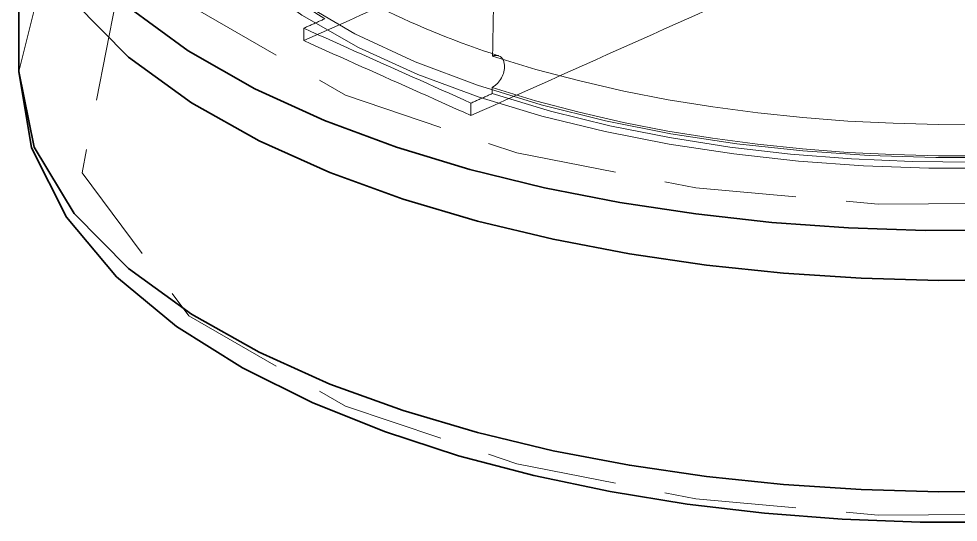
# Model space of a CAD drawing. Header units: millimetres. Extents: x 10 to 410, y 10 to 287.
# Drawn here: x 304.009 to 308.681, y 173 to 175.505 of the extents above; entities that cross this region are included whole.
import ezdxf

# ---------------------------------------------------------------- set-up
doc = ezdxf.new("R2010")
doc.units = ezdxf.units.MM
doc.linetypes.add('DASHED', pattern=[0.75, 0.5, -0.25])
doc.layers.add('HIDDEN', color=8, linetype='DASHED', lineweight=18)
doc.layers.add('VISIBLE', color=7, linetype='CONTINUOUS', lineweight=35)

msp = doc.modelspace()

# ---------------------------------------------------------------- linework, layer by layer
at = {"layer": 'HIDDEN'}
for points in [[(311.7878, 175.1507), (312.5571, 175.6153), (313.054, 176.3483), (312.8303, 177.1904), (312.137, 177.7579), (311.3123, 178.1185), (310.4405, 178.3457), (309.5482, 178.4716), (308.6478, 178.5103), (307.7477, 178.4655), (306.8563, 178.3327), (305.9867, 178.0972), (305.1674, 177.7246), (304.492, 177.1378), (304.3237, 176.2854), (304.8553, 175.5738), (305.6344, 175.1241), (306.4852, 174.8377), (307.3759, 174.6633), (308.2835, 174.5826), (309.1811, 174.5874), (310.0597, 174.6739), (310.9273, 174.8511), (311.7878, 175.1507)], [(313.3523, 175.2429), (313.2377, 175.7034), (312.9548, 176.0873), (312.5856, 176.3911), (312.1725, 176.6326), (311.7346, 176.8259), (311.2815, 176.9806), (310.8186, 177.1029), (310.3491, 177.1968), (309.8752, 177.2652), (309.3985, 177.3099), (308.9202, 177.332), (308.4413, 177.332), (307.963, 177.3099), (307.4863, 177.2652), (307.0124, 177.1968), (306.5429, 177.1029), (306.08, 176.9806), (305.6269, 176.8259), (305.1891, 176.6326), (304.7759, 176.3911), (304.4067, 176.0873), (304.1238, 175.7034), (304.0092, 175.2429)], [(311.7878, 173.6037), (312.5571, 174.0683), (313.054, 174.8013), (312.8303, 175.6434), (312.137, 176.2108), (311.3123, 176.5715), (310.4405, 176.7986), (309.5482, 176.9246), (308.6478, 176.9632), (307.7477, 176.9184), (306.8563, 176.7857), (305.9867, 176.5501), (305.1674, 176.1776), (304.492, 175.5908), (304.3237, 174.7383), (304.8553, 174.0268), (305.6344, 173.5771), (306.4852, 173.2907), (307.3759, 173.1163), (308.2835, 173.0356), (309.1811, 173.0403), (310.0597, 173.1269), (310.9273, 173.3041), (311.7878, 173.6037)], [(304.684, 176.6507), (304.7447, 176.3272), (304.9062, 176.0395), (305.1316, 175.7979), (305.3945, 175.5973), (305.6801, 175.4302), (305.9801, 175.2906), (306.2897, 175.1738), (306.6061, 175.0767), (306.9274, 174.997), (307.2521, 174.933), (307.5793, 174.8834), (307.9083, 174.8474), (308.2385, 174.8244), (308.5693, 174.814), (308.9003, 174.816), (309.2309, 174.8305), (309.5608, 174.8577), (309.8893, 174.8981), (310.2158, 174.9523), (310.5395, 175.0213), (310.8593, 175.1064), (311.1738, 175.2096), (311.4806, 175.3335)], [(304.7013, 176.5424), (304.7646, 176.226), (304.9295, 175.9477), (305.1558, 175.7155), (305.4169, 175.523), (305.6989, 175.3624), (305.9943, 175.2278), (306.2987, 175.115), (306.6094, 175.0209), (306.9246, 174.9434), (307.2432, 174.8808), (307.5642, 174.8321), (307.8868, 174.7963), (308.2106, 174.773), (308.5351, 174.7617), (308.8598, 174.7623), (309.1842, 174.7748), (309.5079, 174.7994), (309.8304, 174.8365), (310.1512, 174.8866), (310.4694, 174.9507), (310.7843, 175.0298), (311.0944, 175.1257), (311.398, 175.2406)], [(305.531, 175.5049), (305.4807, 175.5362), (305.4312, 175.5685), (305.3824, 175.602), (305.3344, 175.6367), (305.2873, 175.6725), (305.2412, 175.7096), (305.1962, 175.748), (305.1523, 175.7878), (305.1099, 175.829), (305.0688, 175.8717), (305.0295, 175.9158), (304.9919, 175.9616), (304.9564, 176.009), (304.9232, 176.0579), (304.8925, 176.1085), (304.8646, 176.1607), (304.8398, 176.2144), (304.8183, 176.2695), (304.8005, 176.326), (304.7867, 176.3835), (304.777, 176.4419), (304.7716, 176.5008), (304.7707, 176.56)], [(312.5908, 176.56), (312.5407, 176.2624), (312.3962, 175.9967), (312.1926, 175.7724), (311.9544, 175.5848), (311.6952, 175.4272), (311.4226, 175.2941), (311.1409, 175.1815), (310.8527, 175.0865), (310.5599, 175.0069), (310.2637, 174.9414), (309.9649, 174.8886), (309.6642, 174.8478), (309.3622, 174.8183), (309.0593, 174.7997), (308.756, 174.7918), (308.4525, 174.7945), (308.1494, 174.8077), (307.8469, 174.8318), (307.5455, 174.8669), (307.2457, 174.9137), (306.9481, 174.9728), (306.6534, 175.0452), (306.3628, 175.1323)], [(306.3826, 176.3788), (306.3818, 176.3327), (306.3811, 176.2867), (306.3804, 176.2406), (306.3797, 176.1945), (306.3789, 176.1485), (306.3782, 176.1024), (306.3775, 176.0563), (306.3767, 176.0102), (306.376, 175.9642), (306.3753, 175.9181), (306.3745, 175.872), (306.3738, 175.826), (306.3731, 175.7799), (306.3723, 175.7338), (306.3716, 175.6878), (306.3709, 175.6417), (306.3701, 175.5956), (306.3694, 175.5495), (306.3687, 175.5035), (306.3679, 175.4574), (306.3672, 175.4113), (306.3665, 175.3653), (306.3657, 175.3192)], [(305.4261, 175.3961), (305.4825, 175.4213), (305.5389, 175.4465), (305.5953, 175.4718), (305.6516, 175.497), (305.708, 175.5223), (305.7644, 175.5475), (305.8208, 175.5728), (305.8772, 175.598), (305.9336, 175.6233), (305.99, 175.6485), (306.0464, 175.6737), (306.1028, 175.699), (306.1592, 175.7242), (306.2156, 175.7495), (306.272, 175.7747), (306.3284, 175.8), (306.3847, 175.8252), (306.4411, 175.8505), (306.4975, 175.8757), (306.5539, 175.9009), (306.6103, 175.9262), (306.6667, 175.9514), (306.7231, 175.9767)], [(305.571, 175.6901), (305.6047, 175.6698), (305.6387, 175.65), (305.6729, 175.6306), (305.7074, 175.6116), (305.7422, 175.593), (305.7771, 175.5749), (305.8122, 175.5572), (305.8476, 175.5398), (305.8831, 175.5229), (305.9188, 175.5063), (305.9546, 175.49), (305.9906, 175.4742), (306.0268, 175.4586), (306.0631, 175.4434), (306.0996, 175.4286), (306.1362, 175.414), (306.1729, 175.3998), (306.2097, 175.3859), (306.2466, 175.3723), (306.2837, 175.3591), (306.3208, 175.3461), (306.3581, 175.3334), (306.3954, 175.3209)], [(306.2579, 175.0235), (306.3143, 175.0487), (306.3707, 175.074), (306.4271, 175.0992), (306.4835, 175.1245), (306.5398, 175.1497), (306.5962, 175.1749), (306.6526, 175.2002), (306.709, 175.2254), (306.7654, 175.2507), (306.8218, 175.2759), (306.8782, 175.3012), (306.9346, 175.3264), (306.991, 175.3517), (307.0474, 175.3769), (307.1038, 175.4021), (307.1602, 175.4274), (307.2166, 175.4526), (307.2729, 175.4779), (307.3293, 175.5031), (307.3857, 175.5284), (307.4421, 175.5536), (307.4985, 175.5788), (307.5549, 175.6041)], [(305.4261, 175.4579), (305.4306, 175.46), (305.4352, 175.462), (305.4398, 175.4641), (305.4443, 175.4661), (305.4489, 175.4681), (305.4534, 175.4702), (305.458, 175.4722), (305.4626, 175.4743), (305.4671, 175.4763), (305.4717, 175.4784), (305.4762, 175.4804), (305.4808, 175.4824), (305.4854, 175.4845), (305.4899, 175.4865), (305.4945, 175.4886), (305.499, 175.4906), (305.5036, 175.4926), (305.5082, 175.4947), (305.5127, 175.4967), (305.5173, 175.4988), (305.5218, 175.5008), (305.5264, 175.5029), (305.531, 175.5049)], [(306.3657, 175.3192), (306.5809, 175.2531), (306.7985, 175.1954), (307.0179, 175.1453), (307.2389, 175.1024), (307.4611, 175.0664), (307.6843, 175.0368), (307.9082, 175.0135), (308.1326, 174.9962), (308.3574, 174.9849), (308.5825, 174.9795), (308.8076, 174.9798), (309.0326, 174.986), (309.2574, 174.9981), (309.4817, 175.0161), (309.7055, 175.0402), (309.9286, 175.0706), (310.1506, 175.1075), (310.3714, 175.1512), (310.5907, 175.2023), (310.808, 175.261), (311.0228, 175.3282), (311.2346, 175.4045), (311.4424, 175.491)], [(306.2579, 175.0854), (306.2217, 175.1016), (306.1856, 175.1178), (306.1494, 175.134), (306.1132, 175.1502), (306.0771, 175.1664), (306.0409, 175.1826), (306.0047, 175.1988), (305.9686, 175.2149), (305.9324, 175.2311), (305.8962, 175.2473), (305.8601, 175.2635), (305.8239, 175.2797), (305.7877, 175.2959), (305.7516, 175.3121), (305.7154, 175.3283), (305.6792, 175.3445), (305.6431, 175.3607), (305.6069, 175.3769), (305.5707, 175.3931), (305.5346, 175.4093), (305.4984, 175.4255), (305.4622, 175.4417), (305.4261, 175.4579)], [(305.4261, 175.3961), (305.4261, 175.3987), (305.4261, 175.4014), (305.4261, 175.4041), (305.4261, 175.4068), (305.4261, 175.4095), (305.4261, 175.4122), (305.4261, 175.4149), (305.4261, 175.4176), (305.4261, 175.4203), (305.4261, 175.423), (305.4261, 175.4257), (305.4261, 175.4283), (305.4261, 175.431), (305.4261, 175.4337), (305.4261, 175.4364), (305.4261, 175.4391), (305.4261, 175.4418), (305.4261, 175.4445), (305.4261, 175.4472), (305.4261, 175.4499), (305.4261, 175.4526), (305.4261, 175.4552), (305.4261, 175.4579)], [(305.4261, 175.3961), (305.4622, 175.3799), (305.4984, 175.3637), (305.5346, 175.3475), (305.5707, 175.3313), (305.6069, 175.3151), (305.6431, 175.2989), (305.6792, 175.2827), (305.7154, 175.2665), (305.7516, 175.2503), (305.7877, 175.2341), (305.8239, 175.2179), (305.8601, 175.2017), (305.8962, 175.1855), (305.9324, 175.1693), (305.9686, 175.1531), (306.0047, 175.1369), (306.0409, 175.1207), (306.0771, 175.1045), (306.1132, 175.0883), (306.1494, 175.0721), (306.1856, 175.0559), (306.2217, 175.0397), (306.2579, 175.0235)], [(306.3633, 175.1635), (306.5787, 175.0973), (306.7964, 175.0395), (307.0161, 174.9894), (307.2373, 174.9464), (307.4597, 174.9103), (307.6831, 174.8807), (307.9072, 174.8574), (308.1318, 174.8401), (308.3569, 174.8288), (308.5821, 174.8233), (308.8074, 174.8237), (309.0327, 174.8298), (309.2577, 174.8419), (309.4823, 174.8599), (309.7063, 174.884), (309.9296, 174.9145), (310.1518, 174.9514), (310.3728, 174.9952), (310.5923, 175.0463), (310.8098, 175.1051), (311.0248, 175.1723), (311.2368, 175.2487), (311.4448, 175.3353)], [(306.3657, 175.3192), (306.367, 175.3197), (306.3682, 175.3201), (306.3695, 175.3205), (306.3707, 175.3209), (306.372, 175.3212), (306.3733, 175.3215), (306.3746, 175.3218), (306.3759, 175.3221), (306.3772, 175.3223), (306.3785, 175.3225), (306.3798, 175.3226), (306.3811, 175.3227), (306.3824, 175.3227), (306.3838, 175.3228), (306.3851, 175.3227), (306.3864, 175.3227), (306.3877, 175.3226), (306.389, 175.3224), (306.3903, 175.3222), (306.3916, 175.322), (306.3929, 175.3217), (306.3942, 175.3213), (306.3954, 175.3209)], [(306.3954, 175.3209), (306.403, 175.3174), (306.4095, 175.3123), (306.4148, 175.3058), (306.4188, 175.2985), (306.4217, 175.2907), (306.4235, 175.2826), (306.4245, 175.2743), (306.4246, 175.266), (306.4241, 175.2577), (306.423, 175.2494), (306.4212, 175.2413), (306.4189, 175.2333), (306.4162, 175.2254), (306.4129, 175.2177), (306.4092, 175.2103), (306.4051, 175.203), (306.4005, 175.1961), (306.3954, 175.1895), (306.3899, 175.1832), (306.3839, 175.1774), (306.3775, 175.1721), (306.3706, 175.1674), (306.3633, 175.1635)], [(306.3633, 175.1635), (306.3632, 175.1621), (306.3632, 175.1608), (306.3632, 175.1594), (306.3632, 175.1581), (306.3632, 175.1567), (306.3631, 175.1553), (306.3631, 175.154), (306.3631, 175.1526), (306.3631, 175.1513), (306.3631, 175.1499), (306.363, 175.1486), (306.363, 175.1472), (306.363, 175.1459), (306.363, 175.1445), (306.3629, 175.1432), (306.3629, 175.1418), (306.3629, 175.1404), (306.3629, 175.1391), (306.3629, 175.1377), (306.3628, 175.1364), (306.3628, 175.135), (306.3628, 175.1337), (306.3628, 175.1323)], [(306.2579, 175.0854), (306.2624, 175.0874), (306.267, 175.0894), (306.2716, 175.0915), (306.2761, 175.0935), (306.2807, 175.0956), (306.2852, 175.0976), (306.2898, 175.0996), (306.2944, 175.1017), (306.2989, 175.1037), (306.3035, 175.1058), (306.308, 175.1078), (306.3126, 175.1099), (306.3172, 175.1119), (306.3217, 175.1139), (306.3263, 175.116), (306.3309, 175.118), (306.3354, 175.1201), (306.34, 175.1221), (306.3445, 175.1241), (306.3491, 175.1262), (306.3537, 175.1282), (306.3582, 175.1303), (306.3628, 175.1323)], [(306.2579, 175.0235), (306.2579, 175.0262), (306.2579, 175.0289), (306.2579, 175.0315), (306.2579, 175.0342), (306.2579, 175.0369), (306.2579, 175.0396), (306.2579, 175.0423), (306.2579, 175.045), (306.2579, 175.0477), (306.2579, 175.0504), (306.2579, 175.0531), (306.2579, 175.0558), (306.2579, 175.0585), (306.2579, 175.0611), (306.2579, 175.0638), (306.2579, 175.0665), (306.2579, 175.0692), (306.2579, 175.0719), (306.2579, 175.0746), (306.2579, 175.0773), (306.2579, 175.08), (306.2579, 175.0827), (306.2579, 175.0854)]]:
    msp.add_lwpolyline(points, dxfattribs=at)
at = {"layer": 'VISIBLE'}
for points in [[(304.0092, 176.5424), (304.0837, 176.1705), (304.2778, 175.8435), (304.5439, 175.5707), (304.8509, 175.3446), (305.1825, 175.1561), (305.5298, 174.9981), (305.8877, 174.8657), (306.253, 174.7553), (306.6236, 174.6643), (306.998, 174.591), (307.3754, 174.5339), (307.7547, 174.4921), (308.1353, 174.4649), (308.5167, 174.4519), (308.8983, 174.4529), (309.2796, 174.4679), (309.6601, 174.4971), (310.0392, 174.541), (310.4162, 174.6003), (310.7902, 174.676), (311.1601, 174.7695), (311.5245, 174.8828), (311.8811, 175.0186)], [(304.0092, 176.2949), (304.0855, 175.9185), (304.2838, 175.5883), (304.555, 175.3138), (304.8673, 175.0867), (305.2042, 174.8976), (305.5568, 174.7396), (305.9199, 174.6075), (306.2905, 174.4976), (306.6663, 174.4076), (307.0459, 174.3354), (307.4283, 174.2797), (307.8127, 174.2395), (308.1983, 174.2143), (308.5847, 174.2035), (308.9711, 174.2071), (309.3572, 174.2251), (309.7422, 174.2578), (310.1257, 174.3057), (310.5069, 174.3695), (310.8847, 174.4505), (311.2581, 174.5502), (311.6252, 174.6709), (311.9835, 174.8155)], [(304.0092, 175.2429), (304.0092, 175.2887), (304.0092, 175.3344), (304.0092, 175.3801), (304.0092, 175.4259), (304.0092, 175.4716), (304.0092, 175.5174), (304.0092, 175.5631), (304.0092, 175.6088), (304.0092, 175.6546), (304.0092, 175.7003), (304.0092, 175.7461), (304.0092, 175.7918), (304.0092, 175.8375), (304.0092, 175.8833), (304.0092, 175.929), (304.0092, 175.9747), (304.0092, 176.0205), (304.0092, 176.0662), (304.0092, 176.112), (304.0092, 176.1577), (304.0092, 176.2034), (304.0092, 176.2492), (304.0092, 176.2949)], [(304.0092, 175.2429), (304.0855, 174.8665), (304.2838, 174.5364), (304.555, 174.2618), (304.8673, 174.0347), (305.2042, 173.8457), (305.5568, 173.6876), (305.9199, 173.5555), (306.2905, 173.4457), (306.6663, 173.3556), (307.0459, 173.2834), (307.4283, 173.2277), (307.8127, 173.1875), (308.1983, 173.1623), (308.5847, 173.1515), (308.9711, 173.1551), (309.3572, 173.1731), (309.7422, 173.2058), (310.1257, 173.2537), (310.5069, 173.3175), (310.8847, 173.3985), (311.2581, 173.4983), (311.6252, 173.6189), (311.9835, 173.7636)], [(304.0092, 175.2429), (304.0725, 174.8623), (304.2458, 174.517), (304.4957, 174.2216), (304.7936, 173.9744), (305.1214, 173.7679), (305.4682, 173.5952), (305.8278, 173.4508), (306.1962, 173.3307), (306.5709, 173.232), (306.9501, 173.1524), (307.3327, 173.0903), (307.7175, 173.0447), (308.1039, 173.0148), (308.4911, 173), (308.8787, 173.0002), (309.2659, 173.0152), (309.6523, 173.0455), (310.0371, 173.0914), (310.4195, 173.1539), (310.7987, 173.2339), (311.1733, 173.3331), (311.5416, 173.4536), (311.9009, 173.5986)]]:
    msp.add_lwpolyline(points, dxfattribs=at)

doc.saveas('drawing.dxf')
